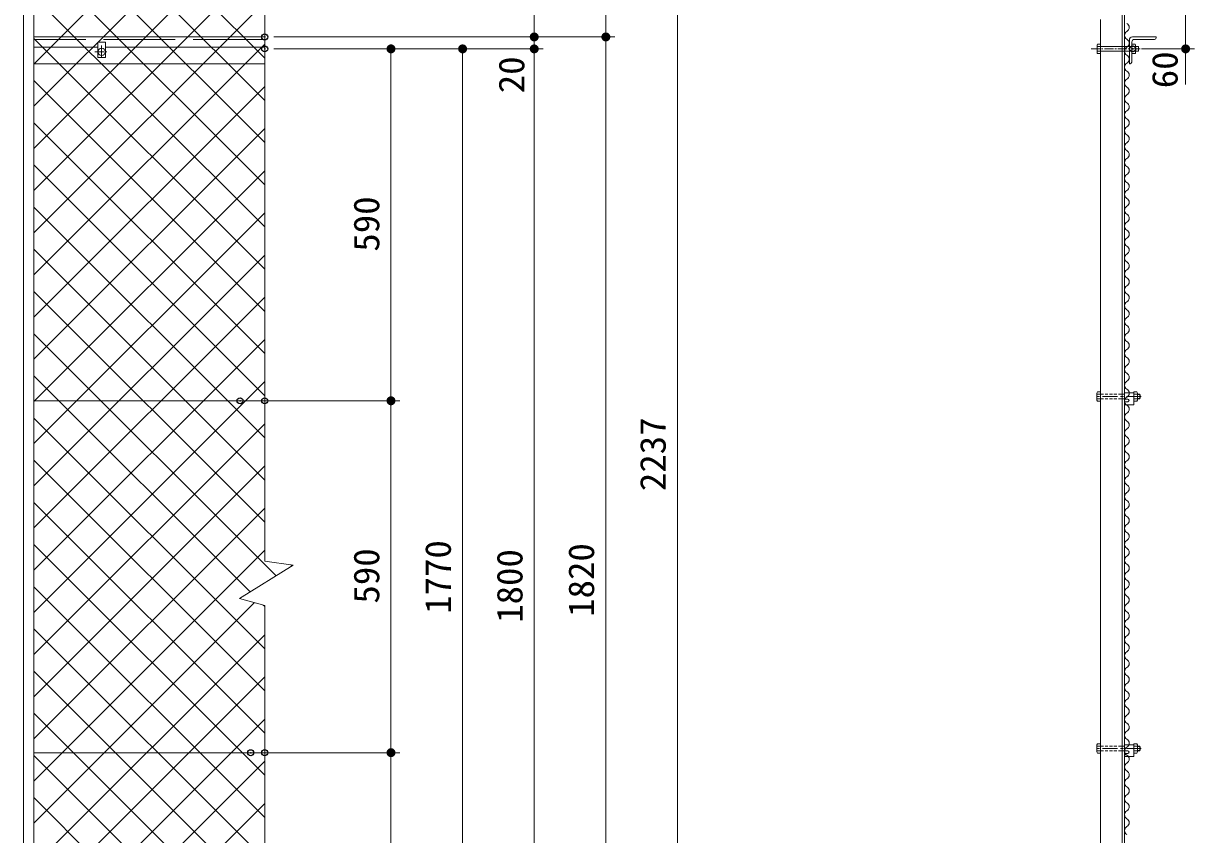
# Model space of a CAD drawing. Units: millimetres at full size. Extents: x -4455 to 4455, y -3150 to 3150.
# Drawn here: x -1406 to 556, y 203 to 1563 of the extents above; entities that cross this region are included whole.
import ezdxf
from ezdxf.enums import TextEntityAlignment as Align

# ---------------------------------------------------------------- set-up
doc = ezdxf.new("R2010")
doc.units = ezdxf.units.MM
doc.header["$LTSCALE"] = 20
doc.header["$PDMODE"] = 32
doc.header["$PDSIZE"] = 10
for name, pattern in [('DASHED', [7.5, 6, -1.5]), ('USER1', [2, 1.25, -0.25, 0.25, -0.25]), ('USER2', [0.375, 0.25, -0.125]), ('USER3', [1.125, 0.75, -0.125, 0.125, -0.125]), ('USER4', [4.7625, 3.175, -1.5875])]:
    doc.linetypes.add(name, pattern=pattern)
for name, color, linetype, lineweight in [('0-2_1部材', 3, 'Continuous', 18), ('0-3_8部品', 3, 'Continuous', 18), ('0-4_5寸法', 1, 'Continuous', 18), ('0-5_SUNPOU', 1, 'Continuous', 18), ('0-8_2網', 4, 'Continuous', 18), ('0-9_AMI', 3, 'Continuous', 18), ('0-E_BUHIN', 3, 'Continuous', 18)]:
    doc.layers.add(name, color=color, linetype=linetype, lineweight=lineweight)
doc.layers.add('0-6_DEFPOINTS', color=7, linetype='Continuous')
doc.styles.add('ＭＳ ゴシック', font='')
doc.styles.get('ＭＳ ゴシック').set_extended_font_data('MS Gothic')

# ---------------------------------------------------------------- blocks, each defined once
blk = doc.blocks.new('M1')
at = {"layer": '0-5_SUNPOU'}
blk.add_line((-5, 0), (-38.58, 0), dxfattribs=at)
for points in [[(0, 0), (-5, 0), (-4.96, 0.63)], [(0, 0), (-4.96, -0.63), (-5, 0)], [(0, 0), (-4.96, 0.63), (-4.84, 1.24)], [(0, 0), (-4.84, -1.24), (-4.96, -0.63)], [(0, 0), (-4.84, 1.24), (-4.65, 1.84)], [(0, 0), (-4.65, -1.84), (-4.84, -1.24)], [(0, 0), (-4.65, 1.84), (-4.38, 2.41)], [(0, 0), (-4.38, -2.41), (-4.65, -1.84)], [(0, 0), (-4.38, 2.41), (-4.05, 2.94)], [(0, 0), (-4.05, -2.94), (-4.38, -2.41)], [(0, 0), (-4.05, 2.94), (-3.64, 3.42)], [(0, 0), (-3.64, -3.42), (-4.05, -2.94)], [(0, 0), (-3.64, 3.42), (-3.19, 3.85)], [(0, 0), (-3.19, -3.85), (-3.64, -3.42)], [(0, 0), (-3.19, 3.85), (-2.68, 4.22)], [(0, 0), (-2.68, -4.22), (-3.19, -3.85)], [(0, 0), (-2.68, 4.22), (-2.13, 4.52)], [(0, 0), (-2.13, -4.52), (-2.68, -4.22)], [(0, 0), (-2.13, 4.52), (-1.55, 4.76)], [(0, 0), (-1.55, -4.76), (-2.13, -4.52)], [(0, 0), (-1.55, 4.76), (-0.94, 4.91)], [(0, 0), (-0.94, -4.91), (-1.55, -4.76)], [(0, 0), (-0.94, 4.91), (-0.31, 4.99)], [(0, 0), (-0.31, -4.99), (-0.94, -4.91)], [(0, 0), (-0.31, 4.99), (0.31, 4.99)], [(0, 0), (0.31, -4.99), (-0.31, -4.99)], [(0, 0), (0.31, 4.99), (0.94, 4.91)], [(0, 0), (0.94, 4.91), (1.55, 4.76)], [(0, 0), (1.55, 4.76), (2.13, 4.52)], [(0, 0), (2.13, 4.52), (2.68, 4.22)], [(0, 0), (2.68, 4.22), (3.19, 3.85)], [(0, 0), (3.19, 3.85), (3.64, 3.42)], [(0, 0), (3.64, 3.42), (4.05, 2.94)], [(0, 0), (4.05, 2.94), (4.38, 2.41)], [(0, 0), (4.38, 2.41), (4.65, 1.84)], [(0, 0), (4.65, 1.84), (4.84, 1.24)], [(0, 0), (4.84, 1.24), (4.96, 0.63)], [(0, 0), (4.96, 0.63), (5, 0)], [(0, 0), (0.94, -4.91), (0.31, -4.99)], [(0, 0), (1.55, -4.76), (0.94, -4.91)], [(0, 0), (2.13, -4.52), (1.55, -4.76)], [(0, 0), (2.68, -4.22), (2.13, -4.52)], [(0, 0), (3.19, -3.85), (2.68, -4.22)], [(0, 0), (3.64, -3.42), (3.19, -3.85)], [(0, 0), (4.05, -2.94), (3.64, -3.42)], [(0, 0), (4.38, -2.41), (4.05, -2.94)], [(0, 0), (4.65, -1.84), (4.38, -2.41)], [(0, 0), (4.84, -1.24), (4.65, -1.84)], [(0, 0), (4.96, -0.63), (4.84, -1.24)], [(0, 0), (5, 0), (4.96, -0.63)]]:
    blk.add_solid(points, dxfattribs=at)
blk = doc.blocks.new('NAMIX13')
at = {"layer": '0-9_AMI'}
for centre, start, end in [((-71.1, -133.3), 298.07249, 61.92751), ((71.1, -400), 118.07249, 241.92751), ((-71.1, -666.7), 298.07249, 61.92751), ((71.1, -933.3), 118.07249, 241.92751), ((-71.1, -1200), 298.07249, 61.92751), ((71.1, -1466.7), 118.07249, 241.92751), ((71.1, -2000), 118.07249, 241.92751), ((-71.1, -1733.3), 298.07249, 61.92751), ((-71.1, -2266.7), 298.07249, 61.92751), ((71.1, -2533.3), 118.07249, 241.92751), ((-71.1, -2800), 298.07249, 61.92751), ((71.1, -3066.7), 118.07249, 241.92751), ((71.1, -3600), 118.07249, 241.92751), ((-71.1, -3333.3), 298.07249, 61.92751), ((-71.1, -3866.7), 298.07249, 61.92751), ((71.1, -4133.3), 118.07249, 241.92751), ((-71.1, -4400), 298.07249, 61.92751), ((71.1, -4666.7), 118.07249, 241.92751), ((71.1, -5200), 118.07249, 241.92751), ((-71.1, -4933.3), 298.07249, 61.92751), ((-71.1, -5466.7), 298.07249, 61.92751), ((71.1, -5733.3), 118.07249, 241.92751)]:
    blk.add_arc(centre, 151.1, start, end, dxfattribs=at)
blk = doc.blocks.new('NAMIX5')
at = {"layer": '0-9_AMI'}
for centre, start, end in [((35.6, -200), 118.07249, 241.92751), ((-35.6, -66.7), 298.07249, 61.92751), ((-35.6, -333.3), 298.07249, 61.92751), ((35.6, -466.7), 118.07249, 241.92751), ((-35.6, -600), 298.07249, 61.92751), ((35.6, -733.3), 118.07249, 241.92751), ((35.6, -1000), 118.07249, 241.92751), ((-35.6, -866.7), 298.07249, 61.92751), ((-35.6, -1133.3), 298.07249, 61.92751), ((35.6, -1266.7), 118.07249, 241.92751)]:
    blk.add_arc(centre, 75.6, start, end, dxfattribs=at)
blk = doc.blocks.new('NAMI')
at = {"layer": '0-9_AMI'}
for centre, start, end in [((-71.1, -133.3), 298.07249, 61.92751), ((71.1, -400), 118.07249, 241.92751)]:
    blk.add_arc(centre, 151.1, start, end, dxfattribs=at)

msp = doc.modelspace()

# ---------------------------------------------------------------- linework, layer by layer
at = {"layer": '0-2_1部材', "color": 4}
for p, q in [((-1002.18, 661.82), (-1002.18, 2026.65)), ((-1044.27, 599.47), (-954.49, 655.18)), ((-1002.18, 661.82), (-954.49, 655.18)), ((-1002.18, 587.47), (-1044.27, 599.47)), ((-1002.18, -413.12), (-1002.18, 587.47))]:
    msp.add_line(p, q, dxfattribs=at)
at = {"layer": '0-2_1部材'}
msp.add_line((-1406.49, 1970.38), (-1406.49, -579.33), dxfattribs=at)
at = {"layer": '0-2_1部材', "color": 7}
for p, q in [((-1388.99, 1970.38), (-1388.99, -579.33)), ((398.23, 1569.95), (398.23, -579.33)), ((434.73, 1579.73), (434.73, -579.33)), ((438.23, 1580.67), (438.23, -579.33)), ((-1002.18, 1540.67), (-1388.99, 1540.67)), ((446.63, 1495.67), (446.63, 1535.67)), ((450.63, 1498.67), (450.63, 1532.17)), ((455.13, 1536.67), (488.63, 1536.67)), ((-1002.18, 1495.67), (-1388.99, 1495.67)), ((446.63, 1495.67), (447.63, 1495.67))]:
    msp.add_line(p, q, dxfattribs=at)
at = {"layer": '0-2_1部材', "color": 1, "linetype": 'DASHED'}
msp.add_line((-1002.18, 1536.67), (-1388.99, 1536.67), dxfattribs=at)
at = {"layer": '0-2_1部材', "color": 7}
msp.add_lwpolyline([(451.63, 1540.67), (491.63, 1540.67), (491.63, 1539.67)], dxfattribs=at)
for centre, radius, start, end in [((451.63, 1535.67), 5, 90, 180), ((455.13, 1532.17), 4.5, 90, 180), ((488.63, 1539.67), 3, 270, 0), ((447.63, 1498.67), 3, 270, 0)]:
    msp.add_arc(centre, radius, start, end, dxfattribs=at)
at = {"layer": '0-3_8部品', "color": 7}
for p, q in [((-1281.98, 1523.34), (-1388.99, 1523.34)), ((-1269.01, 1523.34), (-1002.18, 1523.34)), ((392.63, 1527.59), (393.25, 1528.67)), ((392.63, 1513.74), (392.63, 1527.59)), ((392.63, 1513.74), (393.25, 1512.67)), ((398.23, 1528.67), (393.25, 1528.67)), ((398.23, 1524.67), (393.25, 1524.67)), ((398.23, 1516.67), (393.25, 1516.67)), ((398.23, 1512.67), (393.25, 1512.67)), ((398.23, 1512.67), (398.23, 1528.67)), ((438.23, 1524.67), (450.63, 1524.67)), ((438.23, 1516.67), (450.63, 1516.67)), ((450.63, 1512.67), (450.63, 1528.67)), ((450.63, 1528.67), (456.41, 1528.67)), ((450.63, 1524.67), (456.41, 1524.67)), ((450.63, 1516.67), (456.41, 1516.67)), ((450.63, 1512.67), (456.41, 1512.67)), ((457.03, 1527.59), (456.41, 1528.67)), ((457.03, 1513.74), (456.41, 1512.67)), ((457.03, 1513.74), (457.03, 1527.59)), ((462.1, 1524.67), (457.03, 1524.67)), ((462.1, 1516.67), (457.03, 1516.67)), ((462.1, 1516.67), (462.1, 1524.67)), ((438.23, 922.67), (438.23, 938.67)), ((438.23, 332.67), (438.23, 348.67))]:
    msp.add_line(p, q, dxfattribs=at)
at = {"layer": '0-3_8部品', "color": 1, "linetype": 'USER3'}
for p, q in [((-1286.58, 1515.67), (-1264.38, 1515.67)), ((464.76, 1520.67), (382.42, 1520.67))]:
    msp.add_line(p, q, dxfattribs=at)
at = {"layer": '0-3_8部品', "color": 1, "linetype": 'USER1'}
for p, q in [((-1275.49, 1526.46), (-1275.49, 1505.53)), ((466.56, 937.8), (387.53, 937.8)), ((466.56, 347.8), (387.53, 347.8))]:
    msp.add_line(p, q, dxfattribs=at)
at = {"layer": '0-3_8部品', "linetype": 'USER4'}
for p, q in [((398.23, 1524.67), (438.23, 1524.67)), ((398.23, 1516.67), (438.23, 1516.67))]:
    msp.add_line(p, q, dxfattribs=at)
at = {"layer": '0-3_8部品'}
for p, q in [((391.83, 943.72), (392.94, 945.64)), ((391.83, 931.88), (391.83, 943.72)), ((392.94, 945.64), (398.23, 945.64)), ((398.23, 929.96), (398.23, 945.64)), ((438.23, 944.12), (453.98, 944.12)), ((453.98, 929.96), (453.98, 945.64)), ((453.98, 944.12), (453.98, 924.12)), ((460.38, 931.88), (460.38, 943.72)), ((392.52, 941.8), (398.23, 941.8)), ((392.52, 933.8), (398.23, 933.8)), ((438.23, 933.62), (443.73, 933.62)), ((438.98, 929.12), (438.98, 924.12)), ((438.98, 929.12), (443.73, 929.12)), ((438.98, 924.12), (453.98, 924.12)), ((459.7, 941.8), (453.98, 941.8)), ((459.7, 933.8), (453.98, 933.8)), ((459.27, 929.96), (453.98, 929.96)), ((460.38, 931.88), (459.27, 929.96)), ((460.38, 941.8), (463.94, 941.8)), ((460.38, 933.8), (463.94, 933.8)), ((463.94, 933.8), (463.94, 941.8)), ((391.83, 341.88), (391.83, 353.72)), ((398.23, 339.96), (398.23, 355.64)), ((438.23, 354.12), (453.98, 354.12)), ((453.98, 339.96), (453.98, 355.64)), ((459.27, 355.64), (453.98, 355.64)), ((453.98, 354.12), (453.98, 334.12)), ((460.38, 353.72), (459.27, 355.64)), ((460.38, 341.88), (460.38, 353.72)), ((391.83, 341.88), (392.94, 339.96)), ((392.52, 351.8), (398.23, 351.8)), ((392.52, 343.8), (398.23, 343.8)), ((392.94, 339.96), (398.23, 339.96)), ((438.23, 343.62), (443.73, 343.62)), ((438.98, 339.12), (443.73, 339.12)), ((459.7, 351.8), (453.98, 351.8)), ((459.7, 343.8), (453.98, 343.8)), ((460.38, 351.8), (463.94, 351.8)), ((460.38, 343.8), (463.94, 343.8)), ((463.94, 343.8), (463.94, 351.8))]:
    msp.add_line(p, q, dxfattribs=at)
at = {"layer": '0-3_8部品', "color": 1, "linetype": 'USER2'}
for p, q in [((398.23, 941.8), (438.23, 941.8)), ((398.23, 933.8), (438.23, 933.8)), ((398.23, 351.8), (438.23, 351.8)), ((398.23, 343.8), (438.23, 343.8))]:
    msp.add_line(p, q, dxfattribs=at)
at = {"layer": '0-3_8部品', "color": 1}
for p, q in [((460.38, 941), (464.34, 941)), ((460.38, 934.6), (464.34, 934.6)), ((460.38, 351), (464.34, 351)), ((460.38, 344.6), (464.34, 344.6))]:
    msp.add_line(p, q, dxfattribs=at)
at = {"layer": '0-3_8部品', "color": 7}
msp.add_lwpolyline([(-1281.99, 1531.99), (-1268.99, 1531.99), (-1268.99, 1505.99), (-1281.99, 1505.99)], close=True, dxfattribs=at)
at = {"layer": '0-3_8部品'}
for points in [[(460.38, 943.72), (459.27, 945.64), (453.98, 945.64)], [(391.83, 931.88), (392.94, 929.96), (398.23, 929.96)], [(391.83, 353.72), (392.94, 355.64), (398.23, 355.64)], [(438.98, 339.12), (438.98, 334.12), (453.98, 334.12)], [(460.38, 341.88), (459.27, 339.96), (453.98, 339.96)]]:
    msp.add_lwpolyline(points, dxfattribs=at)
at = {"layer": '0-3_8部品', "color": 7}
msp.add_circle((-1275.49, 1515.67), 6, dxfattribs=at)
for centre, radius, start, end in [((399.86, 1527.59), 7.23, 179.99992, 203.88486), ((405.82, 1520.67), 13.19, 162.35463, 197.65355), ((399.86, 1513.74), 7.23, 156.1122, 179.99992), ((449.79, 1527.59), 7.23, 336.12625, 0), ((443.77, 1520.67), 13.25, 342.41266, 17.55417), ((449.79, 1513.74), 7.23, 0, 23.88957)]:
    msp.add_arc(centre, radius, start, end, dxfattribs=at)
at = {"layer": '0-3_8部品'}
for centre, radius, start, end in [((394.86, 943.72), 3.03, 180, 219.3382), ((457.35, 943.72), 3.03, 320.6618, 0), ((403.83, 937.8), 12, 160.52878, 199.47122), ((394.86, 931.88), 3.03, 140.6618, 180), ((443.73, 931.37), 2.25, 270, 90), ((448.38, 937.8), 12, 340.52878, 19.47122), ((457.35, 931.88), 3.03, 0, 39.3382), ((457.01, 937.8), 8, 330, 30), ((394.86, 353.72), 3.03, 180, 219.3382), ((457.35, 353.72), 3.03, 320.6618, 0), ((403.83, 347.8), 12, 160.52878, 199.47122), ((394.86, 341.88), 3.03, 140.6618, 180), ((443.73, 341.37), 2.25, 270, 90), ((448.38, 347.8), 12, 340.52878, 19.47122), ((457.35, 341.88), 3.03, 0, 39.3382), ((457.01, 347.8), 8, 330, 30)]:
    msp.add_arc(centre, radius, start, end, dxfattribs=at)
at = {"layer": '0-4_5寸法'}
for p, q in [((-310.61, 1957.67), (-310.61, -279.33)), ((-430.61, 1540.67), (-430.61, 1580.67)), ((540.81, 1580.67), (540.81, 1520.67)), ((-987.18, 1540.67), (-535.61, 1540.67)), ((-987.18, 1540.67), (-415.61, 1540.67)), ((-987.18, 1540.67), (-415.61, 1540.67)), ((-550.61, 1520.67), (-550.61, 1540.67)), ((-430.61, 1540.67), (-430.61, -279.33)), ((-987.18, 1520.67), (-535.61, 1520.67)), ((-987.18, 1520.67), (-655.61, 1520.67)), ((-987.18, 1520.67), (-775.61, 1520.67)), ((-987.18, 1520.67), (-535.61, 1520.67)), ((-790.61, 930.67), (-790.61, 1520.67)), ((-670.61, -249.33), (-670.61, 1520.67)), ((-550.61, 1520.67), (-550.61, -279.33)), ((467.1, 1520.67), (555.81, 1520.67)), ((-430.61, 1510.67), (-430.61, 1480.67)), ((-550.61, 1490.67), (-550.61, 1460.67)), ((540.81, 1490.67), (540.81, 1460.67)), ((-1028.51, 930.67), (-775.61, 930.67)), ((-987.18, 930.67), (-775.61, 930.67)), ((-790.61, 340.67), (-790.61, 930.67)), ((-1010.73, 340.67), (-775.61, 340.67)), ((-987.18, 340.67), (-775.61, 340.67)), ((-790.61, -249.33), (-790.61, 340.67))]:
    msp.add_line(p, q, dxfattribs=at)
at = {"layer": '0-6_DEFPOINTS'}
for p in [(-1002.18, 1540.67), (-550.61, 1540.67), (-1002.18, 1520.67), (-790.61, 1520.67), (-670.61, 1520.67), (452.1, 1520.67), (540.81, 1520.67), (-1043.51, 930.67), (-1002.18, 930.67), (-790.61, 930.67), (-1025.73, 340.67), (-1002.18, 340.67), (-790.61, 340.67)]:
    msp.add_point(p, dxfattribs=at)
at = {"layer": '0-8_2網'}
for p, q in [((-1002.18, 1504.9), (-1388.99, 1891.71)), ((-1388.99, 1495.22), (-1002.18, 1882.04)), ((-1002.18, 1434.19), (-1388.99, 1821)), ((-1388.99, 1424.51), (-1002.18, 1811.32)), ((-1002.18, 1363.48), (-1388.99, 1750.29)), ((-1388.99, 1353.8), (-1002.18, 1740.61)), ((-1002.18, 1292.77), (-1388.99, 1679.58)), ((-1388.99, 1283.09), (-1002.18, 1669.9)), ((-1002.18, 1222.06), (-1388.99, 1608.87)), ((-1388.99, 1212.38), (-1002.18, 1599.19)), ((-1002.18, 1151.35), (-1388.99, 1538.16)), ((-1388.99, 1141.67), (-1002.18, 1528.48)), ((-1002.18, 1080.63), (-1388.99, 1467.45)), ((-1388.99, 1070.96), (-1002.18, 1457.77)), ((-1002.18, 1009.92), (-1388.99, 1396.74)), ((-1388.99, 1000.25), (-1002.18, 1387.06)), ((-1002.18, 939.21), (-1388.99, 1326.03)), ((-1388.99, 929.53), (-1002.18, 1316.35)), ((-1002.18, 868.5), (-1388.99, 1255.32)), ((-1388.99, 858.82), (-1002.18, 1245.64)), ((-1002.18, 797.79), (-1388.99, 1184.61)), ((-1388.99, 788.11), (-1002.18, 1174.93)), ((-1002.18, 727.08), (-1388.99, 1113.9)), ((-1388.99, 717.4), (-1002.18, 1104.22)), ((-983.19, 637.38), (-1388.99, 1043.19)), ((-1388.99, 646.69), (-1002.18, 1033.51)), ((-1026.82, 610.3), (-1388.99, 972.48)), ((-1388.99, 575.98), (-1002.18, 962.8)), ((-1002.18, 514.95), (-1388.99, 901.76)), ((-1388.99, 505.27), (-1002.18, 892.09)), ((-1002.18, 444.24), (-1388.99, 831.05)), ((-1388.99, 434.56), (-1002.18, 821.38)), ((-1002.18, 373.53), (-1388.99, 760.34)), ((-1388.99, 363.85), (-1002.18, 750.66)), ((-1002.18, 302.82), (-1388.99, 689.63)), ((-1388.99, 293.14), (-1002.18, 679.95)), ((-959.1, 652.32), (-956.03, 655.4)), ((-1002.18, 232.11), (-1388.99, 618.92)), ((-1388.99, 222.43), (-1019.12, 592.3)), ((-1002.18, 585.66), (-1004.72, 588.2)), ((-1002.18, 161.4), (-1388.99, 548.21)), ((-1388.99, 151.72), (-1002.18, 538.53)), ((-1002.18, 90.69), (-1388.99, 477.5)), ((-1388.99, 81.01), (-1002.18, 467.82)), ((-1002.18, 19.97), (-1388.99, 406.79)), ((-1388.99, 10.3), (-1002.18, 397.11)), ((-1002.18, -50.74), (-1388.99, 336.08)), ((-1388.99, -60.41), (-1002.18, 326.4)), ((-1002.18, -121.45), (-1388.99, 265.37)), ((-1388.99, -131.13), (-1002.18, 255.69))]:
    msp.add_line(p, q, dxfattribs=at)
at = {"layer": '0-8_2網', "color": 3}
for centre, start, end in [((445.99, 210.04), 118.07249, 241.92751), ((438.88, 223.37), 298.07249, 61.92751)]:
    msp.add_arc(centre, 7.56, start, end, dxfattribs=at)
at = {"layer": '0-E_BUHIN'}
for p, q in [((-1002.18, 930.67), (-1388.99, 930.67)), ((-1002.18, 340.67), (-1388.99, 340.67))]:
    msp.add_line(p, q, dxfattribs=at)

# ---------------------------------------------------------------- block references
at = {"layer": '0-4_5寸法', "xscale": 1.5, "yscale": 1.5}
for p, rotation in [((-550.61, 1540.67), 270), ((-430.61, 1540.67), 90), ((-430.61, 1540.67), 90), ((-790.61, 1520.67), 90), ((-670.61, 1520.67), 90), ((-550.61, 1520.67), 90), ((-550.61, 1520.67), 90), ((540.81, 1520.67), 90), ((-790.61, 930.67), 270), ((-790.61, 930.67), 90), ((-790.61, 340.67), 270), ((-790.61, 340.67), 90)]:
    msp.add_blockref('M1', p, dxfattribs=dict(at, rotation=rotation))
at = {"layer": '0-8_2網'}
for name, p, xscale, yscale in [('NAMI', (442.43, 1563.37), 0.05, 0.05), ('NAMIX5', (442.43, 1536.7), 0.1, 0.1), ('NAMIX13', (442.43, 1403.37), 0.05, 0.05), ('NAMIX13', (442.43, 1110.04), 0.05, 0.05), ('NAMIX13', (442.43, 816.7), 0.05, 0.05), ('NAMIX13', (442.43, 523.37), 0.05, 0.05)]:
    msp.add_blockref(name, p, dxfattribs=dict(at, xscale=xscale, yscale=yscale))

# ---------------------------------------------------------------- texts
at = {"layer": '0-4_5寸法', "color": 3, "style": 'ＭＳ ゴシック', "width": 1.05}
for s, p in [('60', (540.45, 1454.67)), ('20', (-554.18, 1446.26)), ('590', (-797.28, 1180.67)), ('2237', (-317.28, 779.17)), ('1770', (-677.28, 573.42)), ('1820', (-437.28, 568.42)), ('590', (-797.28, 590.67)), ('1800', (-557.28, 558.42))]:
    msp.add_text(s, height=43.26, rotation=90, dxfattribs=at).set_placement(p, align=Align.BOTTOM_LEFT)

doc.saveas('drawing.dxf')
